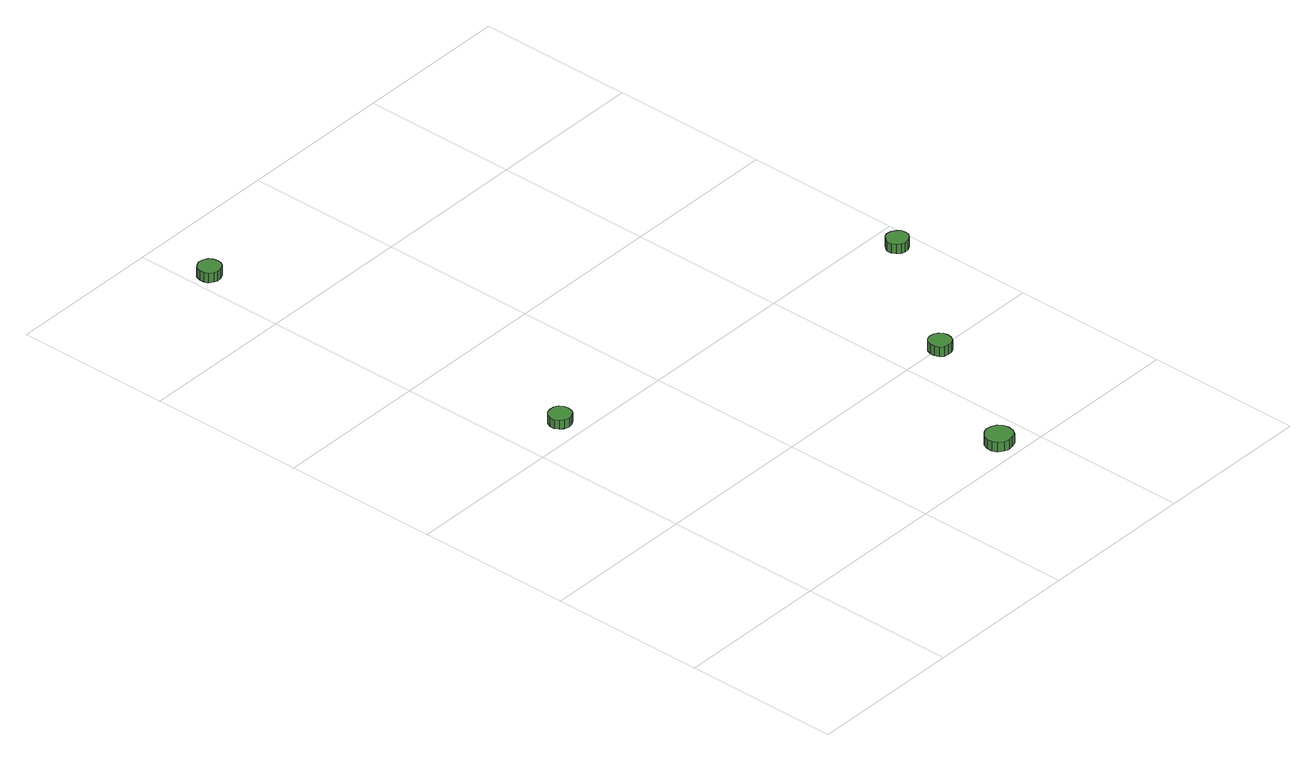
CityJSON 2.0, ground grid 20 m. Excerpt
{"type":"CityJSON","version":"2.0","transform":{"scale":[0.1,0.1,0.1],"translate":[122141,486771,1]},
"CityObjects":{
"tree1":{"type":"SolitaryVegetationObject","attributes":{"function":"something"},"geometry":[{"type":"MultiSurface","lod":"1","boundaries":[[[0,1,2,3,4,5,6,7,8,9,10,11,12,13,14]],[[15,16,17,18,19,20,21,22,23,24,25,26,27,28,29]],[[0,29,28,1]],[[1,28,27,2]],[[2,27,26,3]],[[3,26,25,4]],[[4,25,24,5]],[[5,24,23,6]],[[6,23,22,7]],[[7,22,21,8]],[[8,21,20,9]],[[9,20,19,10]],[[10,19,18,11]],[[11,18,17,12]],[[12,17,16,13]],[[13,16,15,14]],[[14,15,29,0]]]}]},
"tree2":{"type":"SolitaryVegetationObject","attributes":{"function":"something"},"geometry":[{"type":"MultiSurface","lod":"1","boundaries":[[[30,31,32,33,34,35,36,37,38,39,40,41,42,43,44]],[[45,46,47,48,49,50,51,52,53,54,55,56,57,58,59]],[[30,59,58,31]],[[31,58,57,32]],[[32,57,56,33]],[[33,56,55,34]],[[34,55,54,35]],[[35,54,53,36]],[[36,53,52,37]],[[37,52,51,38]],[[38,51,50,39]],[[39,50,49,40]],[[40,49,48,41]],[[41,48,47,42]],[[42,47,46,43]],[[43,46,45,44]],[[44,45,59,30]]]}]},
"tree3":{"type":"SolitaryVegetationObject","attributes":{"function":"something"},"geometry":[{"type":"MultiSurface","lod":"1","boundaries":[[[60,61,62,63,64,65,66,67,68,69,70,71,72,73,74]],[[75,76,77,78,79,80,81,82,83,84,85,86,87,88,89]],[[60,89,88,61]],[[61,88,87,62]],[[62,87,86,63]],[[63,86,85,64]],[[64,85,84,65]],[[65,84,83,66]],[[66,83,82,67]],[[67,82,81,68]],[[68,81,80,69]],[[69,80,79,70]],[[70,79,78,71]],[[71,78,77,72]],[[72,77,76,73]],[[73,76,75,74]],[[74,75,89,60]]]}]},
"tree4":{"type":"SolitaryVegetationObject","attributes":{"function":"something"},"geometry":[{"type":"MultiSurface","lod":"1","boundaries":[[[90,91,92,93,94,95,96,97,98,99,100,101,102,103,104]],[[105,106,107,108,109,110,111,112,113,114,115,116,117,118,119]],[[90,119,118,91]],[[91,118,117,92]],[[92,117,116,93]],[[93,116,115,94]],[[94,115,114,95]],[[95,114,113,96]],[[96,113,112,97]],[[97,112,111,98]],[[98,111,110,99]],[[99,110,109,100]],[[100,109,108,101]],[[101,108,107,102]],[[102,107,106,103]],[[103,106,105,104]],[[104,105,119,90]]]}]},
"tree5":{"type":"SolitaryVegetationObject","attributes":{"function":"something"},"geometry":[{"type":"MultiSurface","lod":"1","boundaries":[[[120,121,122,123,124,125,126,127,128,129,130,131,132,133,134]],[[135,136,137,138,139,140,141,142,143,144,145,146,147,148,149]],[[120,149,148,121]],[[121,148,147,122]],[[122,147,146,123]],[[123,146,145,124]],[[124,145,144,125]],[[125,144,143,126]],[[126,143,142,127]],[[127,142,141,128]],[[128,141,140,129]],[[129,140,139,130]],[[130,139,138,131]],[[131,138,137,132]],[[132,137,136,133]],[[133,136,135,134]],[[134,135,149,120]]]}]}
},
"vertices":[
[76,427,16],[75,433,16],[72,438,16],[67,441,16],[61,441,16],[55,440,16],[51,436,16],[48,430,16],[48,424,16],[51,419,16],[55,415,16],[61,413,16],[67,414,16],[72,417,16],[75,421,16],[75,421,4],[72,417,4],[67,414,4],[61,413,4],[55,415,4],[51,419,4],[48,424,4],[48,430,4],[51,436,4],[55,440,4],[61,441,4],[67,441,4],[72,438,4],[75,433,4],[76,427,4],
[38,919,13],[37,925,13],[34,930,13],[28,933,13],[22,934,13],[17,932,13],[12,928,13],[10,922,13],[10,916,13],[12,911,13],[17,907,13],[22,905,13],[28,906,13],[34,909,13],[37,913,13],[37,913,0],[34,909,0],[28,906,0],[22,905,0],[17,907,0],[12,911,0],[10,916,0],[10,922,0],[12,928,0],[17,932,0],[22,934,0],[28,933,0],[34,930,0],[37,925,0],[38,919,0],
[376,27,14],[375,34,14],[371,40,14],[364,43,14],[357,44,14],[351,42,14],[345,37,14],[342,30,14],[342,23,14],[345,17,14],[351,12,14],[357,10,14],[364,11,14],[371,14,14],[375,20,14],[375,20,1],[371,14,1],[364,11,1],[357,10,1],[351,12,1],[345,17,1],[342,23,1],[342,30,1],[345,37,1],[351,42,1],[357,44,1],[364,43,1],[371,40,1],[375,34,1],[376,27,1],
[468,198,14],[467,203,14],[464,208,14],[459,211,14],[453,212,14],[447,210,14],[443,206,14],[441,201,14],[441,195,14],[443,189,14],[447,185,14],[453,184,14],[459,184,14],[464,187,14],[467,192,14],[467,192,1],[464,187,1],[459,184,1],[453,184,1],[447,185,1],[443,189,1],[441,195,1],[441,201,1],[443,206,1],[447,210,1],[453,212,1],[459,211,1],[464,208,1],[467,203,1],[468,198,1],
[590,367,13],[589,373,13],[585,377,13],[580,380,13],[574,381,13],[569,379,13],[565,375,13],[562,370,13],[562,364,13],[565,359,13],[569,355,13],[574,353,13],[580,354,13],[585,357,13],[589,361,13],[589,361,0],[585,357,0],[580,354,0],[574,353,0],[569,355,0],[565,359,0],[562,364,0],[562,370,0],[565,375,0],[569,379,0],[574,381,0],[580,380,0],[585,377,0],[589,373,0],[590,367,0]
]}
